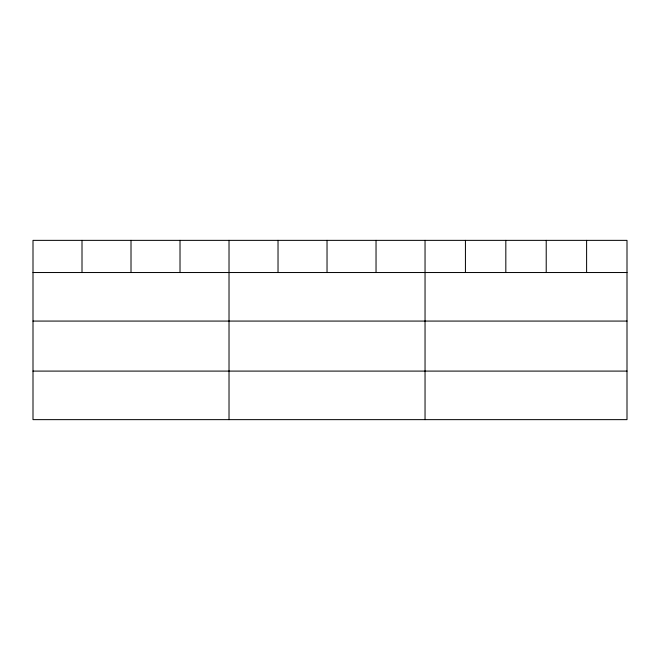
<?xml version="1.0" encoding="UTF-8"?>
<svg xmlns="http://www.w3.org/2000/svg" width="660" height="660" viewBox="0 0 660 660"><rect width="100%" height="100%" fill="white"/><g stroke="black" fill="none" stroke-linecap="round" stroke-linejoin="round"><path stroke-width="0.99" d="M627 321.073L627 240.364L33 240.364L33 419.636L627 419.636L627 321.073L33 321.073M33 272.53L627 272.53M33 371.093L627 371.093M586.608 240.364L586.608 272.53M546.216 240.364L546.216 272.53M505.824 240.364L505.824 272.53M465.432 240.364L465.432 272.53M425.04 240.364L425.04 419.636M376.035 240.364L376.035 272.53M327.03 240.364L327.03 272.53M278.025 240.364L278.025 272.53M229.02 240.364L229.02 419.636M180.015 240.364L180.015 272.53M131.01 240.364L131.01 272.53M82.005 240.364L82.005 272.53"/></g></svg>
